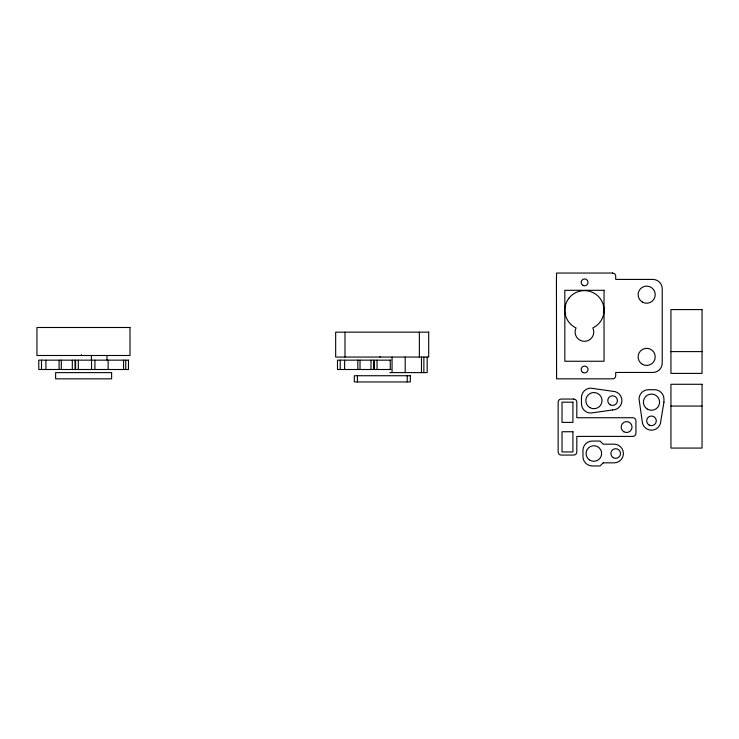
<?xml version="1.0" encoding="UTF-8"?>
<svg xmlns="http://www.w3.org/2000/svg" width="739" height="739" viewBox="0 0 739 739"><rect width="100%" height="100%" fill="white"/><g stroke="black" fill="none" stroke-linecap="round" stroke-linejoin="round"><path stroke-width="1.11" d="M670.938 351.607L702.05 351.607M390.866 360.161L374.313 360.161L374.313 369.5L390.866 369.5M389.85 372.613L427.17 372.613L427.17 357.057M670.938 406.062L702.05 406.062M423.863 357.057L423.863 372.613M421.479 357.057L421.479 372.613M419.364 332.162L419.364 357.057M407.226 375.726L407.226 381.943M405.212 357.057L405.212 372.613M392.058 357.057L392.058 372.613M390.247 360.161L390.247 369.5M380.179 356.466L380.179 357.057M377.047 360.161L377.047 369.5M371.024 360.161L371.024 369.5M360.022 360.161L360.022 369.5M357.824 360.161L357.824 369.5M357.445 375.726L357.445 381.943M344.993 332.162L344.993 357.057M344.623 360.161L344.623 369.5M340.217 360.161L340.217 369.5M125.741 360.161L125.741 369.5M123.542 360.161L123.542 369.5M108.143 360.161L108.143 369.5M106.961 355.496L106.961 359.856M94.934 360.161L94.934 369.5M91.405 355.496L91.405 359.856M91.534 360.161L91.534 369.5M81.466 354.72L81.466 355.496M78.334 360.161L78.334 369.5M72.311 360.161L72.311 369.5M61.309 360.161L61.309 369.5M59.111 360.161L59.111 369.5M45.91 360.161L45.91 369.5M41.504 360.161L41.504 369.5M663.936 402.173L660.823 420.842A9.339 9.339 0 0 1 651.484 430.172A9.339 9.339 0 0 1 642.154 420.842L639.041 399.06A9.339 9.339 0 0 1 648.371 389.721L654.597 389.721A9.339 9.339 0 0 1 663.936 399.06L663.936 402.173M603.181 462.845L600.068 465.958L592.29 465.958A9.339 9.339 0 0 1 582.951 456.628L582.951 450.402A9.339 9.339 0 0 1 592.29 441.063L600.068 441.063L603.181 444.176L614.072 444.176A9.339 9.339 0 0 1 623.402 453.515A9.339 9.339 0 0 1 614.072 462.845L603.181 462.845M612.594 409.951L590.812 413.064A9.339 9.339 0 0 1 581.473 403.725L581.473 397.508A9.339 9.339 0 0 1 590.812 388.169L612.594 391.282A9.339 9.339 0 0 1 621.924 400.612A9.339 9.339 0 0 1 612.594 409.951M612.594 273.042L556.587 273.042L556.43 279.416L556.587 378.839L612.594 378.839A3.113 3.113 0 0 0 615.707 375.726L615.707 372.456L652.888 372.456A9.339 9.339 0 0 0 662.218 363.117L662.218 288.755A9.339 9.339 0 0 0 652.888 279.416L615.707 279.416L615.707 276.155A3.113 3.113 0 0 0 612.594 273.042M604.031 290.307L564.827 290.307L564.827 361.251L604.031 361.251L604.031 290.307M702.05 309.604L670.938 309.604L670.938 373.389L702.05 373.389L702.05 309.604M129.99 327.497L36.95 327.497L36.95 355.496L129.99 355.496L129.99 327.497M428.694 332.162L335.663 332.162L335.663 357.057L428.694 357.057L428.694 332.162M75.045 360.161L38.77 360.161L38.77 369.5L75.045 369.5L75.045 360.161M128.475 360.161L75.6 360.161L75.6 369.5L128.475 369.5L128.475 360.161M373.758 360.161L337.483 360.161L337.483 369.5L373.758 369.5L373.758 360.161M111.626 372.613L55.619 372.613L55.619 378.839L111.626 378.839L111.626 372.613M410.33 375.726L354.341 375.726L354.332 381.943L410.33 381.943L410.339 375.726M702.05 384.28L670.938 384.28L670.938 448.065L702.05 448.065L702.05 384.28M573.695 399.06L561.252 399.06A3.113 3.113 0 0 0 558.139 402.173L558.139 451.954A3.113 3.113 0 0 0 561.252 455.067L573.695 455.067A3.113 3.113 0 0 0 576.808 451.954L576.808 436.398L632.815 436.398A3.113 3.113 0 0 0 635.928 433.285L635.928 420.842A3.113 3.113 0 0 0 632.815 417.729L576.808 417.729L576.808 402.173A3.113 3.113 0 0 0 573.695 399.06M572.919 402.173L562.028 402.173L562.028 422.394L572.919 422.394L572.919 402.173M572.919 431.733L562.028 431.733L562.028 451.954L572.919 451.954L572.919 431.733M642.385 302.075A8.554 8.554 0 0 0 655.225 294.667A8.554 8.554 0 0 0 642.385 287.259A8.554 8.554 0 0 0 642.385 302.075M642.385 364.309A8.554 8.554 0 0 0 655.225 356.9A8.554 8.554 0 0 0 642.385 349.492A8.554 8.554 0 0 0 642.385 364.309M569.085 298.029A19.602 19.602 0 0 0 576.032 327.94A9.339 9.339 0 0 0 584.429 341.344A9.339 9.339 0 0 0 592.835 327.94A19.602 19.602 0 0 0 599.782 298.029A19.602 19.602 0 0 0 569.085 298.029M582.877 372.465A3.427 3.427 0 0 0 588.013 369.5A3.427 3.427 0 0 0 582.877 366.535A3.427 3.427 0 0 0 582.877 372.465M582.877 285.337A3.427 3.427 0 0 0 588.013 282.372A3.427 3.427 0 0 0 582.877 279.416A3.427 3.427 0 0 0 582.877 285.337M623.873 431.779A5.441 5.441 0 0 0 632.039 427.068A5.441 5.441 0 0 0 623.873 422.348A5.441 5.441 0 0 0 623.873 431.779M647.438 409.175A8.092 8.092 0 0 0 659.576 402.173A8.092 8.092 0 0 0 647.438 395.162A8.092 8.092 0 0 0 647.438 409.175M649.073 425.017A4.822 4.822 0 0 0 656.306 420.842A4.822 4.822 0 0 0 649.073 416.667A4.822 4.822 0 0 0 649.073 425.017M589.362 459.87A7.778 7.778 0 0 0 601.592 454.208A7.778 7.778 0 0 0 590.572 446.458A7.778 7.778 0 0 0 589.362 459.87M613.296 457.69A4.822 4.822 0 0 0 620.529 453.515A4.822 4.822 0 0 0 613.296 449.34A4.822 4.822 0 0 0 613.296 457.69M589.879 407.623A8.092 8.092 0 0 0 602.017 400.612A8.092 8.092 0 0 0 589.879 393.61A8.092 8.092 0 0 0 589.879 407.623M610.183 404.796A4.822 4.822 0 0 0 617.416 400.612A4.822 4.822 0 0 0 610.183 396.437A4.822 4.822 0 0 0 610.183 404.796"/></g></svg>
